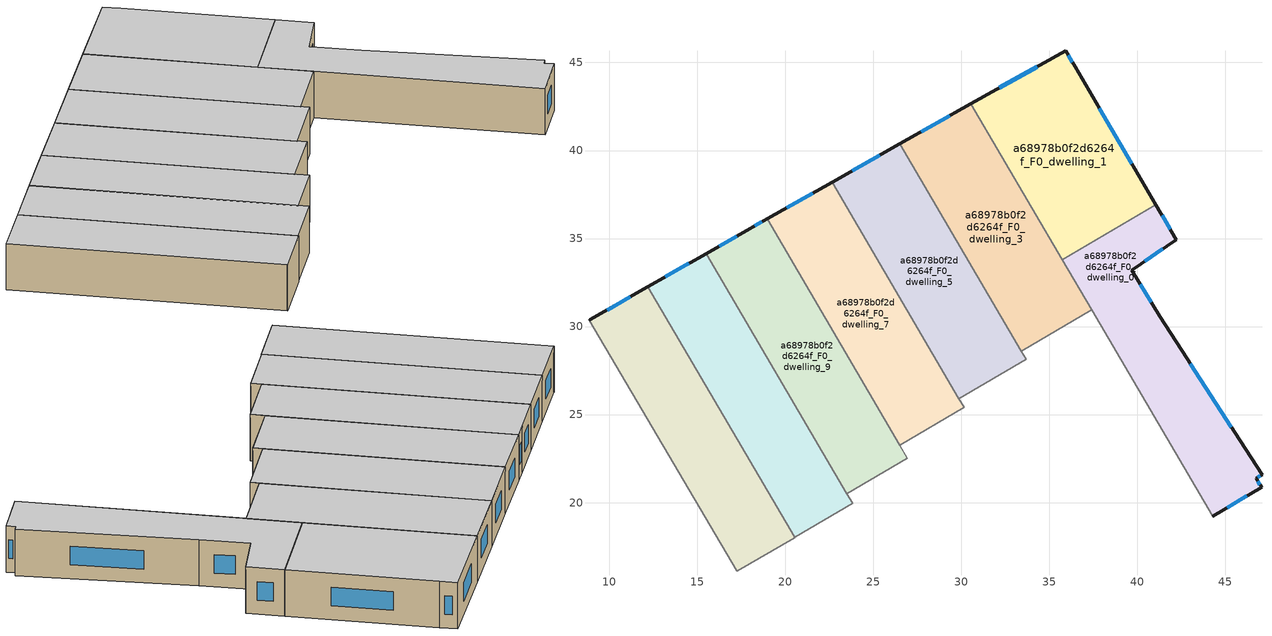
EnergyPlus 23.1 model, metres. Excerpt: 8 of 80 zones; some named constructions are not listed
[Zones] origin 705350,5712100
a68978b0f2d6264f_F0_dwelling_0
 floor ground (EU_floor_Construction): 42.21,34.93 39.67,33.19 41.27,30.59 47.07,21.58 46.75,21.37 47.05,20.87 44.27,19.22 35.73,33.8 41.05,36.92 z0
 wall outside (EU_wall_Construction): 44.27,19.22 47.05,20.87 46.75,21.37 47.07,21.58 41.27,30.59 39.67,33.19 42.21,34.93 41.05,36.92 z0:3
 wall to a68978b0f2d6264f_F0_dwelling_1 (EU_wall_Construction): 41.05,36.92 35.73,33.8 z0:3
 wall to a68978b0f2d6264f_F0_dwelling_2 (EU_wall_Construction): 37.4,30.95 44.27,19.22 z0:3
 wall to a68978b0f2d6264f_F0_dwelling_3 (EU_wall_Construction): 35.73,33.8 37.4,30.95 z0:3
 window (EU_Window_Construction): 41.87,35.53 41.4,36.32 / 40.43,33.71 41.45,34.41 / 40.79,31.37 40.15,32.41 / 45.34,24.28 43.01,27.9 / 46.85,21.43 46.98,21.52 / 46.96,21.02 46.84,21.22 / 45.1,19.72 46.22,20.38 z0.9:2.1
 ceiling to a68978b0f2d6264f_F1_dwelling_0 (EU_floor_Construction): 47.05,20.87 46.75,21.37 47.07,21.58 41.27,30.59 39.67,33.19 42.21,34.93 41.05,36.92 35.73,33.8 44.27,19.22 z3
a68978b0f2d6264f_F0_dwelling_1
 floor ground (EU_floor_Construction): 36.46,44.74 41.05,36.92 35.73,33.8 30.54,42.65 35.92,45.68 z0
 wall outside (EU_wall_Construction): 41.05,36.92 36.46,44.74 35.92,45.68 30.54,42.65 z0:3
 wall to a68978b0f2d6264f_F0_dwelling_3 (EU_wall_Construction): 30.54,42.65 35.73,33.8 z0:3
 window (EU_Window_Construction): 36.3,45.02 36.08,45.4 / 39.68,39.26 37.83,42.4 / 34.31,44.77 32.15,43.56 z0.9:2.1
 ceiling to a68978b0f2d6264f_F1_dwelling_1 (EU_floor_Construction): 41.05,36.92 36.46,44.74 35.92,45.68 30.54,42.65 35.73,33.8 z3
a68978b0f2d6264f_F0_dwelling_11
 floor ground (EU_floor_Construction): 15.5,34.15 23.82,19.96 20.52,18.03 12.18,32.26 z0
 wall outside (EU_wall_Construction): 15.5,34.15 12.18,32.26 z0:3
 wall to a68978b0f2d6264f_F0_dwelling_10 (EU_wall_Construction): 20.52,18.03 23.82,19.96 z0:3
 wall to a68978b0f2d6264f_F0_dwelling_9 (EU_wall_Construction): 23.5,20.5 15.5,34.15 z0:3
 wall to a68978b0f2d6264f_F0_dwelling_13 (EU_wall_Construction): 12.18,32.26 20.52,18.03 z0:3
 wall to a68978b0f2d6264f_F0_dwelling_8 (EU_wall_Construction): 23.82,19.96 23.5,20.5 z0:3
 window (EU_Window_Construction): 14.51,33.58 13.18,32.82 z0.9:2.1
 ceiling to a68978b0f2d6264f_F1_dwelling_11 (EU_floor_Construction): 23.82,19.96 15.5,34.15 12.18,32.26 20.52,18.03 z3
a68978b0f2d6264f_F0_dwelling_13
 floor ground (EU_floor_Construction): 12.18,32.26 20.53,18.01 17.25,16.09 8.88,30.37 8.89,30.38 z0
 wall outside (EU_wall_Construction): 12.18,32.26 8.89,30.38 8.88,30.37 z0:3
 wall to a68978b0f2d6264f_F0_dwelling_12 (EU_wall_Construction): 17.25,16.09 20.53,18.01 z0:3
 wall to a68978b0f2d6264f_F0_dwelling_15 (EU_wall_Construction): 8.88,30.37 17.23,16.12 z0:3
 wall to a68978b0f2d6264f_F0_dwelling_10 (EU_wall_Construction): 20.53,18.01 20.52,18.03 z0:3
 wall to a68978b0f2d6264f_F0_dwelling_14 (EU_wall_Construction): 17.23,16.12 17.25,16.09 z0:3
 window (EU_Window_Construction): 11.2,31.69 9.87,30.94 z0.9:2.1
 ceiling to a68978b0f2d6264f_F1_dwelling_13 (EU_floor_Construction): 20.53,18.01 12.18,32.26 8.89,30.38 8.88,30.37 17.25,16.09 z3
a68978b0f2d6264f_F0_dwelling_3
 floor ground (EU_floor_Construction): 30.54,42.65 37.4,30.95 33.41,28.61 26.51,40.38 z0
 wall outside (EU_wall_Construction): 30.54,42.65 26.51,40.38 z0:3
 wall to a68978b0f2d6264f_F0_dwelling_2 (EU_wall_Construction): 33.41,28.61 37.4,30.95 z0:3
 wall to a68978b0f2d6264f_F0_dwelling_5 (EU_wall_Construction): 26.51,40.38 33.41,28.61 z0:3
 window (EU_Window_Construction): 29.34,41.97 27.72,41.06 z0.9:2.1
 ceiling to a68978b0f2d6264f_F1_dwelling_3 (EU_floor_Construction): 37.4,30.95 30.54,42.65 26.51,40.38 33.41,28.61 z3
a68978b0f2d6264f_F0_dwelling_5
 floor ground (EU_floor_Construction): 26.51,40.38 33.68,28.14 29.86,25.9 22.66,38.2 z0
 wall outside (EU_wall_Construction): 26.51,40.38 22.66,38.2 z0:3
 wall to a68978b0f2d6264f_F0_dwelling_4 (EU_wall_Construction): 29.86,25.9 33.68,28.14 z0:3
 wall to a68978b0f2d6264f_F0_dwelling_7 (EU_wall_Construction): 22.65,38.2 29.86,25.9 z0:3
 wall to a68978b0f2d6264f_F0_dwelling_2 (EU_wall_Construction): 33.68,28.14 33.41,28.61 z0:3
 window (EU_Window_Construction): 25.36,39.72 23.81,38.85 z0.9:2.1
 ceiling to a68978b0f2d6264f_F1_dwelling_5 (EU_floor_Construction): 33.68,28.14 26.51,40.38 22.66,38.2 29.86,25.9 z3
a68978b0f2d6264f_F0_dwelling_7
 floor ground (EU_floor_Construction): 22.66,38.2 30.15,25.41 26.5,23.27 18.97,36.12 z0
 wall outside (EU_wall_Construction): 22.66,38.2 18.97,36.12 z0:3
 wall to a68978b0f2d6264f_F0_dwelling_6 (EU_wall_Construction): 26.5,23.27 30.15,25.41 z0:3
 wall to a68978b0f2d6264f_F0_dwelling_9 (EU_wall_Construction): 18.97,36.12 26.5,23.27 z0:3
 wall to a68978b0f2d6264f_F0_dwelling_4 (EU_wall_Construction): 30.15,25.41 29.86,25.9 z0:3
 window (EU_Window_Construction): 21.55,37.58 20.07,36.74 z0.9:2.1
 ceiling to a68978b0f2d6264f_F1_dwelling_7 (EU_floor_Construction): 30.15,25.41 22.66,38.2 18.97,36.12 26.5,23.27 z3
a68978b0f2d6264f_F0_dwelling_9
 floor ground (EU_floor_Construction): 18.97,36.12 26.94,22.52 23.5,20.5 15.5,34.15 17.96,35.55 z0
 wall outside (EU_wall_Construction): 18.97,36.12 17.96,35.55 15.5,34.15 z0:3
 wall to a68978b0f2d6264f_F0_dwelling_8 (EU_wall_Construction): 23.5,20.5 26.94,22.52 z0:3
 wall to a68978b0f2d6264f_F0_dwelling_6 (EU_wall_Construction): 26.94,22.52 26.5,23.27 z0:3
 window (EU_Window_Construction): 17.23,35.13 16.24,34.57 / 18.67,35.95 18.26,35.72 z0.9:2.1
 ceiling to a68978b0f2d6264f_F1_dwelling_9 (EU_floor_Construction): 26.94,22.52 18.97,36.12 17.96,35.55 15.5,34.15 23.5,20.5 z3
[SCHEDULE:FILE] Column Number=1; Rows to Skip at Top=0; Number of Hours of Data=8760; Column Separator=Comma; Interpolate to Timestep=No; Minutes per Item=60; Adjust Schedule for Daylight Savings=Yes
Name | File
EU_Step8_GainSchedule_a68978b0f2d6264f_F1_dwelling_9_f000 | ../../schedules/a68978b0f2d6264f/a68978b0f2d6264f_F1_dwelling_9_f000_gain.csv
EU_Step8_GainSchedule_a68978b0f2d6264f_F1_dwelling_10_f000 | ../../schedules/a68978b0f2d6264f/a68978b0f2d6264f_F1_dwelling_10_f000_gain.csv
EU_Step8_GainSchedule_a68978b0f2d6264f_F1_dwelling_11_f000 | ../../schedules/a68978b0f2d6264f/a68978b0f2d6264f_F1_dwelling_11_f000_gain.csv
EU_Step8_GainSchedule_a68978b0f2d6264f_F1_dwelling_12_f000 | ../../schedules/a68978b0f2d6264f/a68978b0f2d6264f_F1_dwelling_12_f000_gain.csv
EU_Step8_GainSchedule_a68978b0f2d6264f_F1_dwelling_13_f000 | ../../schedules/a68978b0f2d6264f/a68978b0f2d6264f_F1_dwelling_13_f000_gain.csv
EU_Step8_GainSchedule_a68978b0f2d6264f_F1_dwelling_14_f000 | ../../schedules/a68978b0f2d6264f/a68978b0f2d6264f_F1_dwelling_14_f000_gain.csv
EU_Step8_GainSchedule_a68978b0f2d6264f_F1_dwelling_15_f000 | ../../schedules/a68978b0f2d6264f/a68978b0f2d6264f_F1_dwelling_15_f000_gain.csv
EU_Step8_GainSchedule_a68978b0f2d6264f_F3_dwelling_1_f000 | ../../schedules/a68978b0f2d6264f/a68978b0f2d6264f_F3_dwelling_1_f000_gain.csv
EU_Step8_GainSchedule_a68978b0f2d6264f_F3_dwelling_2_f000 | ../../schedules/a68978b0f2d6264f/a68978b0f2d6264f_F3_dwelling_2_f000_gain.csv
EU_Step8_GainSchedule_a68978b0f2d6264f_F3_dwelling_3_f000 | ../../schedules/a68978b0f2d6264f/a68978b0f2d6264f_F3_dwelling_3_f000_gain.csv
EU_Step8_GainSchedule_a68978b0f2d6264f_F3_dwelling_4_f000 | ../../schedules/a68978b0f2d6264f/a68978b0f2d6264f_F3_dwelling_4_f000_gain.csv
EU_Step8_GainSchedule_a68978b0f2d6264f_F3_dwelling_5_f000 | ../../schedules/a68978b0f2d6264f/a68978b0f2d6264f_F3_dwelling_5_f000_gain.csv
EU_Step8_GainSchedule_a68978b0f2d6264f_F3_dwelling_6_f000 | ../../schedules/a68978b0f2d6264f/a68978b0f2d6264f_F3_dwelling_6_f000_gain.csv
EU_Step8_GainSchedule_a68978b0f2d6264f_F3_dwelling_7_f000 | ../../schedules/a68978b0f2d6264f/a68978b0f2d6264f_F3_dwelling_7_f000_gain.csv
EU_Step8_GainSchedule_a68978b0f2d6264f_F3_dwelling_8_f000 | ../../schedules/a68978b0f2d6264f/a68978b0f2d6264f_F3_dwelling_8_f000_gain.csv
EU_Step8_GainSchedule_a68978b0f2d6264f_F3_dwelling_9_f000 | ../../schedules/a68978b0f2d6264f/a68978b0f2d6264f_F3_dwelling_9_f000_gain.csv
EU_Step8_GainSchedule_a68978b0f2d6264f_F3_dwelling_10_f000 | ../../schedules/a68978b0f2d6264f/a68978b0f2d6264f_F3_dwelling_10_f000_gain.csv
EU_Step8_GainSchedule_a68978b0f2d6264f_F3_dwelling_11_f000 | ../../schedules/a68978b0f2d6264f/a68978b0f2d6264f_F3_dwelling_11_f000_gain.csv
EU_Step8_GainSchedule_a68978b0f2d6264f_F3_dwelling_12_f000 | ../../schedules/a68978b0f2d6264f/a68978b0f2d6264f_F3_dwelling_12_f000_gain.csv
EU_Step8_GainSchedule_a68978b0f2d6264f_F3_dwelling_13_f000 | ../../schedules/a68978b0f2d6264f/a68978b0f2d6264f_F3_dwelling_13_f000_gain.csv
EU_Step8_GainSchedule_a68978b0f2d6264f_F3_dwelling_14_f000 | ../../schedules/a68978b0f2d6264f/a68978b0f2d6264f_F3_dwelling_14_f000_gain.csv
EU_Step8_GainSchedule_a68978b0f2d6264f_F3_dwelling_15_f000 | ../../schedules/a68978b0f2d6264f/a68978b0f2d6264f_F3_dwelling_15_f000_gain.csv
